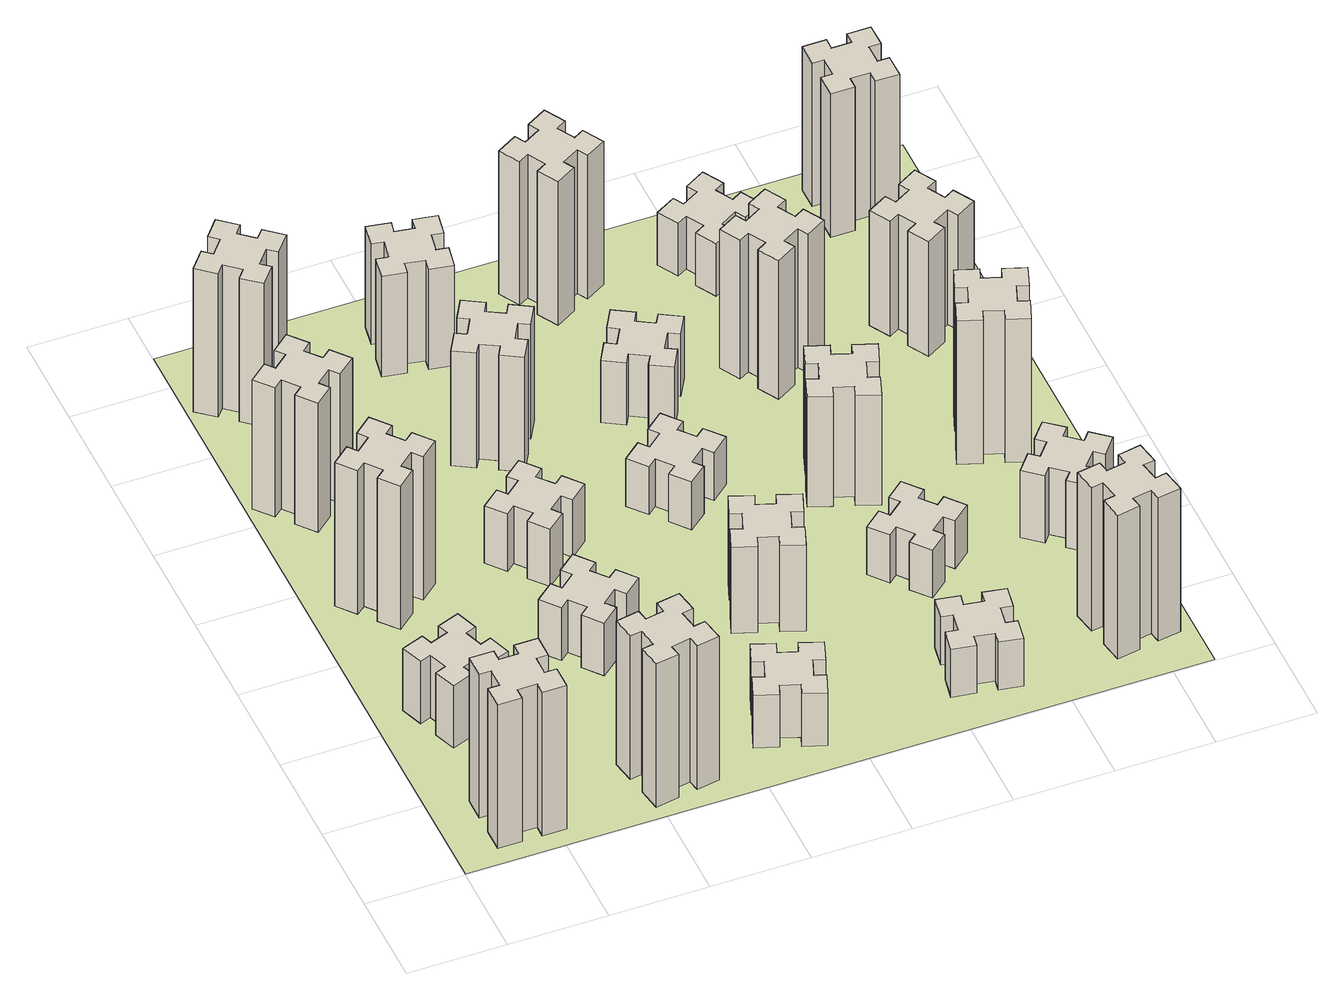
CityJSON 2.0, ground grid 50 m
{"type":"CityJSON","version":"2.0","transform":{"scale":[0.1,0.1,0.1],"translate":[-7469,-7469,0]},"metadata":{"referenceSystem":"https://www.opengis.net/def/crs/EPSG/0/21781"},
"CityObjects":{
"building1":{"type":"Building","attributes":{"class":"1000","function":"1000","usage":"1000","yearOfConstruction":2016,"roofType":"1000","measuredHeight":90,"storeysAboveGround":30,"storeysBelowGround":0},"geometry":[{"type":"Solid","lod":"1","boundaries":[[[[0,1,2,3,4,5,6,7,8,9,10,11,12,13,14,15,16,17,18,19]],[[17,16,20,21]],[[16,15,22,20]],[[15,14,23,22]],[[14,13,24,23]],[[13,12,25,24]],[[12,11,26,25]],[[11,10,27,26]],[[10,9,28,27]],[[9,8,29,28]],[[8,7,30,29]],[[7,6,31,30]],[[6,5,32,31]],[[5,4,33,32]],[[4,3,34,33]],[[3,2,35,34]],[[2,1,36,35]],[[1,0,37,36]],[[0,19,38,37]],[[19,18,39,38]],[[18,17,21,39]],[[24,25,26,27,28,29,30,31,32,33,34,35,36,37,38,39,21,20,22,23]]]]}]},
"building2":{"type":"Building","attributes":{"class":"1000","function":"1000","usage":"1000","yearOfConstruction":2016,"roofType":"1000","measuredHeight":39,"storeysAboveGround":30,"storeysBelowGround":0},"geometry":[{"type":"Solid","lod":"1","boundaries":[[[[40,41,42,43,44,45,46,47,48,49,50,51,52,53,54,55,56,57,58,59]],[[57,56,60,61]],[[56,55,62,60]],[[55,54,63,62]],[[54,53,64,63]],[[53,52,65,64]],[[52,51,66,65]],[[51,50,67,66]],[[50,49,68,67]],[[49,48,69,68]],[[48,47,70,69]],[[47,46,71,70]],[[46,45,72,71]],[[45,44,73,72]],[[44,43,74,73]],[[43,42,75,74]],[[42,41,76,75]],[[41,40,77,76]],[[40,59,78,77]],[[59,58,79,78]],[[58,57,61,79]],[[64,65,66,67,68,69,70,71,72,73,74,75,76,77,78,79,61,60,62,63]]]]}]},
"building3":{"type":"Building","attributes":{"class":"1000","function":"1000","usage":"1000","yearOfConstruction":2016,"roofType":"1000","measuredHeight":90,"storeysAboveGround":30,"storeysBelowGround":0},"geometry":[{"type":"Solid","lod":"1","boundaries":[[[[80,81,82,83,84,85,86,87,88,89,90,91,92,93,94,95,96,97,98,99]],[[97,96,100,101]],[[96,95,102,100]],[[95,94,103,102]],[[94,93,104,103]],[[93,92,105,104]],[[92,91,106,105]],[[91,90,107,106]],[[90,89,108,107]],[[89,88,109,108]],[[88,87,110,109]],[[87,86,111,110]],[[86,85,112,111]],[[85,84,113,112]],[[84,83,114,113]],[[83,82,115,114]],[[82,81,116,115]],[[81,80,117,116]],[[80,99,118,117]],[[99,98,119,118]],[[98,97,101,119]],[[104,105,106,107,108,109,110,111,112,113,114,115,116,117,118,119,101,100,102,103]]]]}]},
"building4":{"type":"Building","attributes":{"class":"1000","function":"1000","usage":"1000","yearOfConstruction":2016,"roofType":"1000","measuredHeight":81,"storeysAboveGround":30,"storeysBelowGround":0},"geometry":[{"type":"Solid","lod":"1","boundaries":[[[[120,121,122,123,124,125,126,127,128,129,130,131,132,133,134,135,136,137,138,139]],[[137,136,140,141]],[[136,135,142,140]],[[135,134,143,142]],[[134,133,144,143]],[[133,132,145,144]],[[132,131,146,145]],[[131,130,147,146]],[[130,129,148,147]],[[129,128,149,148]],[[128,127,150,149]],[[127,126,151,150]],[[126,125,152,151]],[[125,124,153,152]],[[124,123,154,153]],[[123,122,155,154]],[[122,121,156,155]],[[121,120,157,156]],[[120,139,158,157]],[[139,138,159,158]],[[138,137,141,159]],[[144,145,146,147,148,149,150,151,152,153,154,155,156,157,158,159,141,140,142,143]]]]}]},
"building5":{"type":"Building","attributes":{"class":"1000","function":"1000","usage":"1000","yearOfConstruction":2016,"roofType":"1000","measuredHeight":90,"storeysAboveGround":30,"storeysBelowGround":0},"geometry":[{"type":"Solid","lod":"1","boundaries":[[[[160,161,162,163,164,165,166,167,168,169,170,171,172,173,174,175,176,177,178,179]],[[177,176,180,181]],[[176,175,182,180]],[[175,174,183,182]],[[174,173,184,183]],[[173,172,185,184]],[[172,171,186,185]],[[171,170,187,186]],[[170,169,188,187]],[[169,168,189,188]],[[168,167,190,189]],[[167,166,191,190]],[[166,165,192,191]],[[165,164,193,192]],[[164,163,194,193]],[[163,162,195,194]],[[162,161,196,195]],[[161,160,197,196]],[[160,179,198,197]],[[179,178,199,198]],[[178,177,181,199]],[[184,185,186,187,188,189,190,191,192,193,194,195,196,197,198,199,181,180,182,183]]]]}]},
"building6":{"type":"Building","attributes":{"class":"1000","function":"1000","usage":"1000","yearOfConstruction":2016,"roofType":"1000","measuredHeight":90,"storeysAboveGround":30,"storeysBelowGround":0},"geometry":[{"type":"Solid","lod":"1","boundaries":[[[[200,201,202,203,204,205,206,207,208,209,210,211,212,213,214,215,216,217,218,219]],[[217,216,220,221]],[[216,215,222,220]],[[215,214,223,222]],[[214,213,224,223]],[[213,212,225,224]],[[212,211,226,225]],[[211,210,227,226]],[[210,209,228,227]],[[209,208,229,228]],[[208,207,230,229]],[[207,206,231,230]],[[206,205,232,231]],[[205,204,233,232]],[[204,203,234,233]],[[203,202,235,234]],[[202,201,236,235]],[[201,200,237,236]],[[200,219,238,237]],[[219,218,239,238]],[[218,217,221,239]],[[224,225,226,227,228,229,230,231,232,233,234,235,236,237,238,239,221,220,222,223]]]]}]},
"building7":{"type":"Building","attributes":{"class":"1000","function":"1000","usage":"1000","yearOfConstruction":2016,"roofType":"1000","measuredHeight":33,"storeysAboveGround":30,"storeysBelowGround":0},"geometry":[{"type":"Solid","lod":"1","boundaries":[[[[240,241,242,243,244,245,246,247,248,249,250,251,252,253,254,255,256,257,258,259]],[[257,256,260,261]],[[256,255,262,260]],[[255,254,263,262]],[[254,253,264,263]],[[253,252,265,264]],[[252,251,266,265]],[[251,250,267,266]],[[250,249,268,267]],[[249,248,269,268]],[[248,247,270,269]],[[247,246,271,270]],[[246,245,272,271]],[[245,244,273,272]],[[244,243,274,273]],[[243,242,275,274]],[[242,241,276,275]],[[241,240,277,276]],[[240,259,278,277]],[[259,258,279,278]],[[258,257,261,279]],[[264,265,266,267,268,269,270,271,272,273,274,275,276,277,278,279,261,260,262,263]]]]}]},
"building8":{"type":"Building","attributes":{"class":"1000","function":"1000","usage":"1000","yearOfConstruction":2016,"roofType":"1000","measuredHeight":36,"storeysAboveGround":30,"storeysBelowGround":0},"geometry":[{"type":"Solid","lod":"1","boundaries":[[[[280,281,282,283,284,285,286,287,288,289,290,291,292,293,294,295,296,297,298,299]],[[297,296,300,301]],[[296,295,302,300]],[[295,294,303,302]],[[294,293,304,303]],[[293,292,305,304]],[[292,291,306,305]],[[291,290,307,306]],[[290,289,308,307]],[[289,288,309,308]],[[288,287,310,309]],[[287,286,311,310]],[[286,285,312,311]],[[285,284,313,312]],[[284,283,314,313]],[[283,282,315,314]],[[282,281,316,315]],[[281,280,317,316]],[[280,299,318,317]],[[299,298,319,318]],[[298,297,301,319]],[[304,305,306,307,308,309,310,311,312,313,314,315,316,317,318,319,301,300,302,303]]]]}]},
"building9":{"type":"Building","attributes":{"class":"1000","function":"1000","usage":"1000","yearOfConstruction":2016,"roofType":"1000","measuredHeight":33,"storeysAboveGround":30,"storeysBelowGround":0},"geometry":[{"type":"Solid","lod":"1","boundaries":[[[[320,321,322,323,324,325,326,327,328,329,330,331,332,333,334,335,336,337,338,339]],[[337,336,340,341]],[[336,335,342,340]],[[335,334,343,342]],[[334,333,344,343]],[[333,332,345,344]],[[332,331,346,345]],[[331,330,347,346]],[[330,329,348,347]],[[329,328,349,348]],[[328,327,350,349]],[[327,326,351,350]],[[326,325,352,351]],[[325,324,353,352]],[[324,323,354,353]],[[323,322,355,354]],[[322,321,356,355]],[[321,320,357,356]],[[320,339,358,357]],[[339,338,359,358]],[[338,337,341,359]],[[344,345,346,347,348,349,350,351,352,353,354,355,356,357,358,359,341,340,342,343]]]]}]},
"building10":{"type":"Building","attributes":{"class":"1000","function":"1000","usage":"1000","yearOfConstruction":2016,"roofType":"1000","measuredHeight":72,"storeysAboveGround":30,"storeysBelowGround":0},"geometry":[{"type":"Solid","lod":"1","boundaries":[[[[360,361,362,363,364,365,366,367,368,369,370,371,372,373,374,375,376,377,378,379]],[[377,376,380,381]],[[376,375,382,380]],[[375,374,383,382]],[[374,373,384,383]],[[373,372,385,384]],[[372,371,386,385]],[[371,370,387,386]],[[370,369,388,387]],[[369,368,389,388]],[[368,367,390,389]],[[367,366,391,390]],[[366,365,392,391]],[[365,364,393,392]],[[364,363,394,393]],[[363,362,395,394]],[[362,361,396,395]],[[361,360,397,396]],[[360,379,398,397]],[[379,378,399,398]],[[378,377,381,399]],[[384,385,386,387,388,389,390,391,392,393,394,395,396,397,398,399,381,380,382,383]]]]}]},
"building11":{"type":"Building","attributes":{"class":"1000","function":"1000","usage":"1000","yearOfConstruction":2016,"roofType":"1000","measuredHeight":63,"storeysAboveGround":30,"storeysBelowGround":0},"geometry":[{"type":"Solid","lod":"1","boundaries":[[[[400,401,402,403,404,405,406,407,408,409,410,411,412,413,414,415,416,417,418,419]],[[417,416,420,421]],[[416,415,422,420]],[[415,414,423,422]],[[414,413,424,423]],[[413,412,425,424]],[[412,411,426,425]],[[411,410,427,426]],[[410,409,428,427]],[[409,408,429,428]],[[408,407,430,429]],[[407,406,431,430]],[[406,405,432,431]],[[405,404,433,432]],[[404,403,434,433]],[[403,402,435,434]],[[402,401,436,435]],[[401,400,437,436]],[[400,419,438,437]],[[419,418,439,438]],[[418,417,421,439]],[[424,425,426,427,428,429,430,431,432,433,434,435,436,437,438,439,421,420,422,423]]]]}]},
"building12":{"type":"Building","attributes":{"class":"1000","function":"1000","usage":"1000","yearOfConstruction":2016,"roofType":"1000","measuredHeight":54,"storeysAboveGround":30,"storeysBelowGround":0},"geometry":[{"type":"Solid","lod":"1","boundaries":[[[[440,441,442,443,444,445,446,447,448,449,450,451,452,453,454,455,456,457,458,459]],[[457,456,460,461]],[[456,455,462,460]],[[455,454,463,462]],[[454,453,464,463]],[[453,452,465,464]],[[452,451,466,465]],[[451,450,467,466]],[[450,449,468,467]],[[449,448,469,468]],[[448,447,470,469]],[[447,446,471,470]],[[446,445,472,471]],[[445,444,473,472]],[[444,443,474,473]],[[443,442,475,474]],[[442,441,476,475]],[[441,440,477,476]],[[440,459,478,477]],[[459,458,479,478]],[[458,457,461,479]],[[464,465,466,467,468,469,470,471,472,473,474,475,476,477,478,479,461,460,462,463]]]]}]},
"building13":{"type":"Building","attributes":{"class":"1000","function":"1000","usage":"1000","yearOfConstruction":2016,"roofType":"1000","measuredHeight":30,"storeysAboveGround":30,"storeysBelowGround":0},"geometry":[{"type":"Solid","lod":"1","boundaries":[[[[480,481,482,483,484,485,486,487,488,489,490,491,492,493,494,495,496,497,498,499]],[[497,496,500,501]],[[496,495,502,500]],[[495,494,503,502]],[[494,493,504,503]],[[493,492,505,504]],[[492,491,506,505]],[[491,490,507,506]],[[490,489,508,507]],[[489,488,509,508]],[[488,487,510,509]],[[487,486,511,510]],[[486,485,512,511]],[[485,484,513,512]],[[484,483,514,513]],[[483,482,515,514]],[[482,481,516,515]],[[481,480,517,516]],[[480,499,518,517]],[[499,498,519,518]],[[498,497,501,519]],[[504,505,506,507,508,509,510,511,512,513,514,515,516,517,518,519,501,500,502,503]]]]}]},
"building14":{"type":"Building","attributes":{"class":"1000","function":"1000","usage":"1000","yearOfConstruction":2016,"roofType":"1000","measuredHeight":39,"storeysAboveGround":30,"storeysBelowGround":0},"geometry":[{"type":"Solid","lod":"1","boundaries":[[[[520,521,522,523,524,525,526,527,528,529,530,531,532,533,534,535,536,537,538,539]],[[537,536,540,541]],[[536,535,542,540]],[[535,534,543,542]],[[534,533,544,543]],[[533,532,545,544]],[[532,531,546,545]],[[531,530,547,546]],[[530,529,548,547]],[[529,528,549,548]],[[528,527,550,549]],[[527,526,551,550]],[[526,525,552,551]],[[525,524,553,552]],[[524,523,554,553]],[[523,522,555,554]],[[522,521,556,555]],[[521,520,557,556]],[[520,539,558,557]],[[539,538,559,558]],[[538,537,541,559]],[[544,545,546,547,548,549,550,551,552,553,554,555,556,557,558,559,541,540,542,543]]]]}]},
"building15":{"type":"Building","attributes":{"class":"1000","function":"1000","usage":"1000","yearOfConstruction":2016,"roofType":"1000","measuredHeight":30,"storeysAboveGround":30,"storeysBelowGround":0},"geometry":[{"type":"Solid","lod":"1","boundaries":[[[[560,561,562,563,564,565,566,567,568,569,570,571,572,573,574,575,576,577,578,579]],[[577,576,580,581]],[[576,575,582,580]],[[575,574,583,582]],[[574,573,584,583]],[[573,572,585,584]],[[572,571,586,585]],[[571,570,587,586]],[[570,569,588,587]],[[569,568,589,588]],[[568,567,590,589]],[[567,566,591,590]],[[566,565,592,591]],[[565,564,593,592]],[[564,563,594,593]],[[563,562,595,594]],[[562,561,596,595]],[[561,560,597,596]],[[560,579,598,597]],[[579,578,599,598]],[[578,577,581,599]],[[584,585,586,587,588,589,590,591,592,593,594,595,596,597,598,599,581,580,582,583]]]]}]},
"building16":{"type":"Building","attributes":{"class":"1000","function":"1000","usage":"1000","yearOfConstruction":2016,"roofType":"1000","measuredHeight":90,"storeysAboveGround":30,"storeysBelowGround":0},"geometry":[{"type":"Solid","lod":"1","boundaries":[[[[600,601,602,603,604,605,606,607,608,609,610,611,612,613,614,615,616,617,618,619]],[[617,616,620,621]],[[616,615,622,620]],[[615,614,623,622]],[[614,613,624,623]],[[613,612,625,624]],[[612,611,626,625]],[[611,610,627,626]],[[610,609,628,627]],[[609,608,629,628]],[[608,607,630,629]],[[607,606,631,630]],[[606,605,632,631]],[[605,604,633,632]],[[604,603,634,633]],[[603,602,635,634]],[[602,601,636,635]],[[601,600,637,636]],[[600,619,638,637]],[[619,618,639,638]],[[618,617,621,639]],[[624,625,626,627,628,629,630,631,632,633,634,635,636,637,638,639,621,620,622,623]]]]}]},
"building17":{"type":"Building","attributes":{"class":"1000","function":"1000","usage":"1000","yearOfConstruction":2016,"roofType":"1000","measuredHeight":30,"storeysAboveGround":30,"storeysBelowGround":0},"geometry":[{"type":"Solid","lod":"1","boundaries":[[[[640,641,642,643,644,645,646,647,648,649,650,651,652,653,654,655,656,657,658,659]],[[657,656,660,661]],[[656,655,662,660]],[[655,654,663,662]],[[654,653,664,663]],[[653,652,665,664]],[[652,651,666,665]],[[651,650,667,666]],[[650,649,668,667]],[[649,648,669,668]],[[648,647,670,669]],[[647,646,671,670]],[[646,645,672,671]],[[645,644,673,672]],[[644,643,674,673]],[[643,642,675,674]],[[642,641,676,675]],[[641,640,677,676]],[[640,659,678,677]],[[659,658,679,678]],[[658,657,661,679]],[[664,665,666,667,668,669,670,671,672,673,674,675,676,677,678,679,661,660,662,663]]]]}]},
"building18":{"type":"Building","attributes":{"class":"1000","function":"1000","usage":"1000","yearOfConstruction":2016,"roofType":"1000","measuredHeight":69,"storeysAboveGround":30,"storeysBelowGround":0},"geometry":[{"type":"Solid","lod":"1","boundaries":[[[[680,681,682,683,684,685,686,687,688,689,690,691,692,693,694,695,696,697,698,699]],[[697,696,700,701]],[[696,695,702,700]],[[695,694,703,702]],[[694,693,704,703]],[[693,692,705,704]],[[692,691,706,705]],[[691,690,707,706]],[[690,689,708,707]],[[689,688,709,708]],[[688,687,710,709]],[[687,686,711,710]],[[686,685,712,711]],[[685,684,713,712]],[[684,683,714,713]],[[683,682,715,714]],[[682,681,716,715]],[[681,680,717,716]],[[680,699,718,717]],[[699,698,719,718]],[[698,697,701,719]],[[704,705,706,707,708,709,710,711,712,713,714,715,716,717,718,719,701,700,702,703]]]]}]},
"building19":{"type":"Building","attributes":{"class":"1000","function":"1000","usage":"1000","yearOfConstruction":2016,"roofType":"1000","measuredHeight":87,"storeysAboveGround":30,"storeysBelowGround":0},"geometry":[{"type":"Solid","lod":"1","boundaries":[[[[720,721,722,723,724,725,726,727,728,729,730,731,732,733,734,735,736,737,738,739]],[[737,736,740,741]],[[736,735,742,740]],[[735,734,743,742]],[[734,733,744,743]],[[733,732,745,744]],[[732,731,746,745]],[[731,730,747,746]],[[730,729,748,747]],[[729,728,749,748]],[[728,727,750,749]],[[727,726,751,750]],[[726,725,752,751]],[[725,724,753,752]],[[724,723,754,753]],[[723,722,755,754]],[[722,721,756,755]],[[721,720,757,756]],[[720,739,758,757]],[[739,738,759,758]],[[738,737,741,759]],[[744,745,746,747,748,749,750,751,752,753,754,755,756,757,758,759,741,740,742,743]]]]}]},
"building20":{"type":"Building","attributes":{"class":"1000","function":"1000","usage":"1000","yearOfConstruction":2016,"roofType":"1000","measuredHeight":90,"storeysAboveGround":30,"storeysBelowGround":0},"geometry":[{"type":"Solid","lod":"1","boundaries":[[[[760,761,762,763,764,765,766,767,768,769,770,771,772,773,774,775,776,777,778,779]],[[777,776,780,781]],[[776,775,782,780]],[[775,774,783,782]],[[774,773,784,783]],[[773,772,785,784]],[[772,771,786,785]],[[771,770,787,786]],[[770,769,788,787]],[[769,768,789,788]],[[768,767,790,789]],[[767,766,791,790]],[[766,765,792,791]],[[765,764,793,792]],[[764,763,794,793]],[[763,762,795,794]],[[762,761,796,795]],[[761,760,797,796]],[[760,779,798,797]],[[779,778,799,798]],[[778,777,781,799]],[[784,785,786,787,788,789,790,791,792,793,794,795,796,797,798,799,781,780,782,783]]]]}]},
"building21":{"type":"Building","attributes":{"class":"1000","function":"1000","usage":"1000","yearOfConstruction":2016,"roofType":"1000","measuredHeight":33,"storeysAboveGround":30,"storeysBelowGround":0},"geometry":[{"type":"Solid","lod":"1","boundaries":[[[[800,801,802,803,804,805,806,807,808,809,810,811,812,813,814,815,816,817,818,819]],[[817,816,820,821]],[[816,815,822,820]],[[815,814,823,822]],[[814,813,824,823]],[[813,812,825,824]],[[812,811,826,825]],[[811,810,827,826]],[[810,809,828,827]],[[809,808,829,828]],[[808,807,830,829]],[[807,806,831,830]],[[806,805,832,831]],[[805,804,833,832]],[[804,803,834,833]],[[803,802,835,834]],[[802,801,836,835]],[[801,800,837,836]],[[800,819,838,837]],[[819,818,839,838]],[[818,817,821,839]],[[824,825,826,827,828,829,830,831,832,833,834,835,836,837,838,839,821,820,822,823]]]]}]},
"building22":{"type":"Building","attributes":{"class":"1000","function":"1000","usage":"1000","yearOfConstruction":2016,"roofType":"1000","measuredHeight":42,"storeysAboveGround":30,"storeysBelowGround":0},"geometry":[{"type":"Solid","lod":"1","boundaries":[[[[840,841,842,843,844,845,846,847,848,849,850,851,852,853,854,855,856,857,858,859]],[[857,856,860,861]],[[856,855,862,860]],[[855,854,863,862]],[[854,853,864,863]],[[853,852,865,864]],[[852,851,866,865]],[[851,850,867,866]],[[850,849,868,867]],[[849,848,869,868]],[[848,847,870,869]],[[847,846,871,870]],[[846,845,872,871]],[[845,844,873,872]],[[844,843,874,873]],[[843,842,875,874]],[[842,841,876,875]],[[841,840,877,876]],[[840,859,878,877]],[[859,858,879,878]],[[858,857,861,879]],[[864,865,866,867,868,869,870,871,872,873,874,875,876,877,878,879,861,860,862,863]]]]}]},
"building23":{"type":"Building","attributes":{"class":"1000","function":"1000","usage":"1000","yearOfConstruction":2016,"roofType":"1000","measuredHeight":90,"storeysAboveGround":30,"storeysBelowGround":0},"geometry":[{"type":"Solid","lod":"1","boundaries":[[[[880,881,882,883,884,885,886,887,888,889,890,891,892,893,894,895,896,897,898,899]],[[897,896,900,901]],[[896,895,902,900]],[[895,894,903,902]],[[894,893,904,903]],[[893,892,905,904]],[[892,891,906,905]],[[891,890,907,906]],[[890,889,908,907]],[[889,888,909,908]],[[888,887,910,909]],[[887,886,911,910]],[[886,885,912,911]],[[885,884,913,912]],[[884,883,914,913]],[[883,882,915,914]],[[882,881,916,915]],[[881,880,917,916]],[[880,899,918,917]],[[899,898,919,918]],[[898,897,901,919]],[[904,905,906,907,908,909,910,911,912,913,914,915,916,917,918,919,901,900,902,903]]]]}]},
"building24":{"type":"Building","attributes":{"class":"1000","function":"1000","usage":"1000","yearOfConstruction":2016,"roofType":"1000","measuredHeight":72,"storeysAboveGround":30,"storeysBelowGround":0},"geometry":[{"type":"Solid","lod":"1","boundaries":[[[[920,921,922,923,924,925,926,927,928,929,930,931,932,933,934,935,936,937,938,939]],[[937,936,940,941]],[[936,935,942,940]],[[935,934,943,942]],[[934,933,944,943]],[[933,932,945,944]],[[932,931,946,945]],[[931,930,947,946]],[[930,929,948,947]],[[929,928,949,948]],[[928,927,950,949]],[[927,926,951,950]],[[926,925,952,951]],[[925,924,953,952]],[[924,923,954,953]],[[923,922,955,954]],[[922,921,956,955]],[[921,920,957,956]],[[920,939,958,957]],[[939,938,959,958]],[[938,937,941,959]],[[944,945,946,947,948,949,950,951,952,953,954,955,956,957,958,959,941,940,942,943]]]]}]},
"building25":{"type":"Building","attributes":{"class":"1000","function":"1000","usage":"1000","yearOfConstruction":2016,"roofType":"1000","measuredHeight":90,"storeysAboveGround":30,"storeysBelowGround":0},"geometry":[{"type":"Solid","lod":"1","boundaries":[[[[960,961,962,963,964,965,966,967,968,969,970,971,972,973,974,975,976,977,978,979]],[[977,976,980,981]],[[976,975,982,980]],[[975,974,983,982]],[[974,973,984,983]],[[973,972,985,984]],[[972,971,986,985]],[[971,970,987,986]],[[970,969,988,987]],[[969,968,989,988]],[[968,967,990,989]],[[967,966,991,990]],[[966,965,992,991]],[[965,964,993,992]],[[964,963,994,993]],[[963,962,995,994]],[[962,961,996,995]],[[961,960,997,996]],[[960,979,998,997]],[[979,978,999,998]],[[978,977,981,999]],[[984,985,986,987,988,989,990,991,992,993,994,995,996,997,998,999,981,980,982,983]]]]}]},
"landuse1":{"type":"LandUse","attributes":{"name":"plot1","function":"1010"},"geometry":[{"type":"MultiSurface","lod":"1","boundaries":[[[1000,1001,1002,1003]]]}]}
},
"vertices":[
[265,325,0],[265,225,0],[205,225,0],[205,105,0],[325,105,0],[325,165,0],[425,165,0],[425,105,0],[545,105,0],[545,225,0],[485,225,0],[485,325,0],[545,325,0],[545,445,0],[425,445,0],[425,385,0],[325,385,0],[325,445,0],[205,445,0],[205,325,0],[325,385,900],[325,445,900],[425,385,900],[425,445,900],[545,445,900],[545,325,900],[485,325,900],[485,225,900],[545,225,900],[545,105,900],[425,105,900],[425,165,900],[325,165,900],[325,105,900],[205,105,900],[205,225,900],[265,225,900],[265,325,900],[205,325,900],[205,445,900],
[255,1025,0],[289,931,0],[233,910,0],[274,797,0],[387,839,0],[366,895,0],[460,929,0],[480,873,0],[593,914,0],[552,1027,0],[496,1006,0],[462,1100,0],[518,1120,0],[477,1233,0],[364,1192,0],[385,1136,0],[291,1102,0],[270,1158,0],[157,1117,0],[199,1004,0],[291,1102,390],[270,1158,390],[385,1136,390],[364,1192,390],[477,1233,390],[518,1120,390],[462,1100,390],[496,1006,390],[552,1027,390],[593,914,390],[480,873,390],[460,929,390],[366,895,390],[387,839,390],[274,797,390],[233,910,390],[289,931,390],[255,1025,390],[199,1004,390],[157,1117,390],
[492,1888,0],[427,1964,0],[473,2003,0],[396,2095,0],[304,2018,0],[343,1972,0],[266,1907,0],[228,1953,0],[136,1876,0],[213,1784,0],[259,1823,0],[323,1746,0],[277,1708,0],[354,1616,0],[446,1693,0],[408,1739,0],[484,1803,0],[523,1757,0],[615,1834,0],[538,1926,0],[484,1803,900],[523,1757,900],[408,1739,900],[446,1693,900],[354,1616,900],[277,1708,900],[323,1746,900],[259,1823,900],[213,1784,900],[136,1876,900],[228,1953,900],[266,1907,900],[343,1972,900],[304,2018,900],[396,2095,900],[473,2003,900],[427,1964,900],[492,1888,900],[538,1926,900],[615,1834,900],
[243,2712,0],[166,2647,0],[128,2693,0],[36,2616,0],[113,2524,0],[159,2563,0],[223,2486,0],[177,2448,0],[254,2356,0],[346,2433,0],[308,2479,0],[384,2543,0],[423,2497,0],[515,2574,0],[438,2666,0],[392,2628,0],[327,2704,0],[373,2743,0],[296,2835,0],[204,2758,0],[327,2704,810],[373,2743,810],[392,2628,810],[438,2666,810],[515,2574,810],[423,2497,810],[384,2543,810],[308,2479,810],[346,2433,810],[254,2356,810],[177,2448,810],[223,2486,810],[159,2563,810],[113,2524,810],[36,2616,810],[128,2693,810],[166,2647,810],[243,2712,810],[204,2758,810],[296,2835,810],
[1085,158,0],[1184,176,0],[1194,117,0],[1312,137,0],[1291,256,0],[1232,245,0],[1215,344,0],[1274,354,0],[1253,472,0],[1135,451,0],[1145,392,0],[1047,375,0],[1037,434,0],[918,413,0],[939,295,0],[998,305,0],[1016,207,0],[957,197,0],[977,78,0],[1096,99,0],[1016,207,900],[957,197,900],[998,305,900],[939,295,900],[918,413,900],[1037,434,900],[1047,375,900],[1145,392,900],[1135,451,900],[1253,472,900],[1274,354,900],[1215,344,900],[1232,245,900],[1291,256,900],[1312,137,900],[1194,117,900],[1184,176,900],[1085,158,900],[1096,99,900],[977,78,900],
[384,3387,0],[308,3452,0],[346,3498,0],[254,3575,0],[177,3483,0],[223,3444,0],[159,3368,0],[113,3406,0],[36,3314,0],[128,3237,0],[166,3283,0],[243,3219,0],[204,3173,0],[296,3096,0],[373,3188,0],[327,3226,0],[392,3303,0],[438,3264,0],[515,3356,0],[423,3433,0],[392,3303,900],[438,3264,900],[327,3226,900],[373,3188,900],[296,3096,900],[204,3173,900],[243,3219,900],[166,3283,900],[128,3237,900],[36,3314,900],[113,3406,900],[159,3368,900],[223,3444,900],[177,3483,900],[254,3575,900],[346,3498,900],[308,3452,900],[384,3387,900],[423,3433,900],[515,3356,900],
[1083,1332,0],[1006,1267,0],[968,1313,0],[876,1236,0],[953,1144,0],[999,1183,0],[1063,1106,0],[1017,1068,0],[1094,976,0],[1186,1053,0],[1148,1099,0],[1224,1163,0],[1263,1117,0],[1355,1194,0],[1278,1286,0],[1232,1248,0],[1167,1324,0],[1213,1363,0],[1136,1455,0],[1044,1378,0],[1167,1324,330],[1213,1363,330],[1232,1248,330],[1278,1286,330],[1355,1194,330],[1263,1117,330],[1224,1163,330],[1148,1099,330],[1186,1053,330],[1094,976,330],[1017,1068,330],[1063,1106,330],[999,1183,330],[953,1144,330],[876,1236,330],[968,1313,330],[1006,1267,330],[1083,1332,330],[1044,1378,330],[1136,1455,330],
[1083,1972,0],[1006,1907,0],[968,1953,0],[876,1876,0],[953,1784,0],[999,1823,0],[1063,1746,0],[1017,1708,0],[1094,1616,0],[1186,1693,0],[1148,1739,0],[1224,1803,0],[1263,1757,0],[1355,1834,0],[1278,1926,0],[1232,1888,0],[1167,1964,0],[1213,2003,0],[1136,2095,0],[1044,2018,0],[1167,1964,360],[1213,2003,360],[1232,1888,360],[1278,1926,360],[1355,1834,360],[1263,1757,360],[1224,1803,360],[1148,1739,360],[1186,1693,360],[1094,1616,360],[1017,1708,360],[1063,1746,360],[999,1823,360],[953,1784,360],[876,1876,360],[968,1953,360],[1006,1907,360],[1083,1972,360],[1044,2018,360],[1136,2095,360],
[1669,460,0],[1635,366,0],[1579,387,0],[1537,274,0],[1650,233,0],[1671,289,0],[1765,255,0],[1744,199,0],[1857,157,0],[1898,270,0],[1842,291,0],[1876,385,0],[1932,364,0],[1973,477,0],[1860,518,0],[1840,462,0],[1746,496,0],[1767,552,0],[1654,593,0],[1613,480,0],[1746,496,330],[1767,552,330],[1840,462,330],[1860,518,330],[1973,477,330],[1932,364,330],[1876,385,330],[1842,291,330],[1898,270,330],[1857,157,330],[1744,199,330],[1765,255,330],[1671,289,330],[1650,233,330],[1537,274,330],[1579,387,330],[1635,366,330],[1669,460,330],[1613,480,330],[1654,593,330],
[1314,2666,0],[1227,2716,0],[1257,2768,0],[1153,2828,0],[1093,2724,0],[1145,2694,0],[1095,2607,0],[1043,2637,0],[983,2533,0],[1087,2473,0],[1117,2525,0],[1204,2475,0],[1174,2423,0],[1278,2363,0],[1338,2467,0],[1286,2497,0],[1336,2584,0],[1388,2554,0],[1448,2658,0],[1344,2718,0],[1336,2584,720],[1388,2554,720],[1286,2497,720],[1338,2467,720],[1278,2363,720],[1174,2423,720],[1204,2475,720],[1117,2525,720],[1087,2473,720],[983,2533,720],[1043,2637,720],[1095,2607,720],[1145,2694,720],[1093,2724,720],[1153,2828,720],[1257,2768,720],[1227,2716,720],[1314,2666,720],[1344,2718,720],[1448,2658,720],
[1016,3404,0],[998,3305,0],[939,3316,0],[918,3197,0],[1037,3177,0],[1047,3236,0],[1145,3218,0],[1135,3159,0],[1253,3138,0],[1274,3257,0],[1215,3267,0],[1232,3365,0],[1291,3355,0],[1312,3473,0],[1194,3494,0],[1184,3435,0],[1085,3452,0],[1096,3511,0],[977,3532,0],[957,3414,0],[1085,3452,630],[1096,3511,630],[1184,3435,630],[1194,3494,630],[1312,3473,630],[1291,3355,630],[1232,3365,630],[1215,3267,630],[1274,3257,630],[1253,3138,630],[1135,3159,630],[1145,3218,630],[1047,3236,630],[1037,3177,630],[918,3197,630],[939,3316,630],[998,3305,630],[1016,3404,630],[957,3414,630],[977,3532,630],
[1869,1200,0],[1835,1106,0],[1779,1127,0],[1737,1014,0],[1850,973,0],[1871,1029,0],[1965,995,0],[1944,939,0],[2057,897,0],[2098,1010,0],[2042,1031,0],[2076,1125,0],[2132,1104,0],[2173,1217,0],[2060,1258,0],[2040,1202,0],[1946,1236,0],[1967,1292,0],[1854,1333,0],[1813,1220,0],[1946,1236,540],[1967,1292,540],[2040,1202,540],[2060,1258,540],[2173,1217,540],[2132,1104,540],[2076,1125,540],[2042,1031,540],[2098,1010,540],[2057,897,540],[1944,939,540],[1965,995,540],[1871,1029,540],[1850,973,540],[1737,1014,540],[1779,1127,540],[1835,1106,540],[1869,1200,540],[1813,1220,540],[1854,1333,540],
[1972,1988,0],[1907,2064,0],[1953,2103,0],[1876,2195,0],[1784,2118,0],[1823,2072,0],[1746,2007,0],[1708,2053,0],[1616,1976,0],[1693,1884,0],[1739,1923,0],[1803,1846,0],[1757,1808,0],[1834,1716,0],[1926,1793,0],[1888,1839,0],[1964,1903,0],[2003,1857,0],[2095,1934,0],[2018,2026,0],[1964,1903,300],[2003,1857,300],[1888,1839,300],[1926,1793,300],[1834,1716,300],[1757,1808,300],[1803,1846,300],[1739,1923,300],[1693,1884,300],[1616,1976,300],[1708,2053,300],[1746,2007,300],[1823,2072,300],[1784,2118,300],[1876,2195,300],[1953,2103,300],[1907,2064,300],[1972,1988,300],[2018,2026,300],[2095,1934,300],
[2026,2497,0],[2076,2584,0],[2128,2554,0],[2188,2658,0],[2084,2718,0],[2054,2666,0],[1967,2716,0],[1997,2768,0],[1893,2828,0],[1833,2724,0],[1885,2694,0],[1835,2607,0],[1783,2637,0],[1723,2533,0],[1827,2473,0],[1857,2525,0],[1944,2475,0],[1914,2423,0],[2018,2363,0],[2078,2467,0],[1944,2475,390],[1914,2423,390],[1857,2525,390],[1827,2473,390],[1723,2533,390],[1783,2637,390],[1835,2607,390],[1885,2694,390],[1833,2724,390],[1893,2828,390],[1997,2768,390],[1967,2716,390],[2054,2666,390],[2084,2718,390],[2188,2658,390],[2128,2554,390],[2076,2584,390],[2026,2497,390],[2078,2467,390],[2018,2363,390],
[2596,444,0],[2578,345,0],[2519,356,0],[2498,237,0],[2617,217,0],[2627,276,0],[2725,258,0],[2715,199,0],[2833,178,0],[2854,297,0],[2795,307,0],[2812,405,0],[2871,395,0],[2892,513,0],[2774,534,0],[2764,475,0],[2665,492,0],[2676,551,0],[2557,572,0],[2537,454,0],[2665,492,300],[2676,551,300],[2764,475,300],[2774,534,300],[2892,513,300],[2871,395,300],[2812,405,300],[2795,307,300],[2854,297,300],[2833,178,300],[2715,199,300],[2725,258,300],[2627,276,300],[2617,217,300],[2498,237,300],[2519,356,300],[2578,345,300],[2596,444,300],[2537,454,300],[2557,572,300],
[1844,3556,0],[1757,3506,0],[1727,3558,0],[1623,3498,0],[1683,3394,0],[1735,3424,0],[1785,3337,0],[1733,3307,0],[1793,3203,0],[1897,3263,0],[1867,3315,0],[1954,3365,0],[1984,3313,0],[2088,3373,0],[2028,3477,0],[1976,3447,0],[1926,3534,0],[1978,3564,0],[1918,3668,0],[1814,3608,0],[1926,3534,900],[1978,3564,900],[1976,3447,900],[2028,3477,900],[2088,3373,900],[1984,3313,900],[1954,3365,900],[1867,3315,900],[1897,3263,900],[1793,3203,900],[1733,3307,900],[1785,3337,900],[1735,3424,900],[1683,3394,900],[1623,3498,900],[1727,3558,900],[1757,3506,900],[1844,3556,900],[1814,3608,900],[1918,3668,900],
[2728,999,0],[2804,1063,0],[2843,1017,0],[2935,1094,0],[2858,1186,0],[2812,1148,0],[2747,1224,0],[2793,1263,0],[2716,1355,0],[2624,1278,0],[2663,1232,0],[2586,1167,0],[2548,1213,0],[2456,1136,0],[2533,1044,0],[2579,1083,0],[2643,1006,0],[2597,968,0],[2674,876,0],[2766,953,0],[2643,1006,300],[2597,968,300],[2579,1083,300],[2533,1044,300],[2456,1136,300],[2548,1213,300],[2586,1167,300],[2663,1232,300],[2624,1278,300],[2716,1355,300],[2793,1263,300],[2747,1224,300],[2812,1148,300],[2858,1186,300],[2935,1094,300],[2843,1017,300],[2804,1063,300],[2728,999,300],[2766,953,300],[2674,876,300],
[2682,1671,0],[2716,1765,0],[2772,1744,0],[2813,1857,0],[2700,1898,0],[2680,1842,0],[2586,1876,0],[2607,1932,0],[2494,1973,0],[2453,1860,0],[2509,1840,0],[2475,1746,0],[2419,1767,0],[2377,1654,0],[2490,1613,0],[2511,1669,0],[2605,1635,0],[2584,1579,0],[2697,1537,0],[2738,1650,0],[2605,1635,690],[2584,1579,690],[2511,1669,690],[2490,1613,690],[2377,1654,690],[2419,1767,690],[2475,1746,690],[2509,1840,690],[2453,1860,690],[2494,1973,690],[2607,1932,690],[2586,1876,690],[2680,1842,690],[2700,1898,690],[2813,1857,690],[2772,1744,690],[2716,1765,690],[2682,1671,690],[2738,1650,690],[2697,1537,690],
[2607,2475,0],[2694,2525,0],[2724,2473,0],[2828,2533,0],[2768,2637,0],[2716,2607,0],[2666,2694,0],[2718,2724,0],[2658,2828,0],[2554,2768,0],[2584,2716,0],[2497,2666,0],[2467,2718,0],[2363,2658,0],[2423,2554,0],[2475,2584,0],[2525,2497,0],[2473,2467,0],[2533,2363,0],[2637,2423,0],[2525,2497,870],[2473,2467,870],[2475,2584,870],[2423,2554,870],[2363,2658,870],[2467,2718,870],[2497,2666,870],[2584,2716,870],[2554,2768,870],[2658,2828,870],[2718,2724,870],[2666,2694,870],[2716,2607,870],[2768,2637,870],[2828,2533,870],[2724,2473,870],[2694,2525,870],[2607,2475,870],[2637,2423,870],[2533,2363,870],
[3465,492,0],[3367,475,0],[3357,534,0],[3238,513,0],[3259,395,0],[3318,405,0],[3336,307,0],[3277,297,0],[3297,178,0],[3416,199,0],[3405,258,0],[3504,276,0],[3514,217,0],[3632,237,0],[3611,356,0],[3552,345,0],[3535,444,0],[3594,454,0],[3573,572,0],[3455,551,0],[3535,444,900],[3594,454,900],[3552,345,900],[3611,356,900],[3632,237,900],[3514,217,900],[3504,276,900],[3405,258,900],[3416,199,900],[3297,178,900],[3277,297,900],[3336,307,900],[3318,405,900],[3259,395,900],[3238,513,900],[3357,534,900],[3367,475,900],[3465,492,900],[3455,551,900],[3573,572,900],
[2716,3347,0],[2666,3434,0],[2718,3464,0],[2658,3568,0],[2554,3508,0],[2584,3456,0],[2497,3406,0],[2467,3458,0],[2363,3398,0],[2423,3294,0],[2475,3324,0],[2525,3237,0],[2473,3207,0],[2533,3103,0],[2637,3163,0],[2607,3215,0],[2694,3265,0],[2724,3213,0],[2828,3273,0],[2768,3377,0],[2694,3265,330],[2724,3213,330],[2607,3215,330],[2637,3163,330],[2533,3103,330],[2473,3207,330],[2525,3237,330],[2475,3324,330],[2423,3294,330],[2363,3398,330],[2467,3458,330],[2497,3406,330],[2584,3456,330],[2554,3508,330],[2658,3568,330],[2718,3464,330],[2666,3434,330],[2716,3347,330],[2768,3377,330],[2828,3273,330],
[3544,1167,0],[3468,1232,0],[3506,1278,0],[3414,1355,0],[3337,1263,0],[3383,1224,0],[3319,1148,0],[3273,1186,0],[3196,1094,0],[3288,1017,0],[3326,1063,0],[3403,999,0],[3364,953,0],[3456,876,0],[3533,968,0],[3487,1006,0],[3552,1083,0],[3598,1044,0],[3675,1136,0],[3583,1213,0],[3552,1083,420],[3598,1044,420],[3487,1006,420],[3533,968,420],[3456,876,420],[3364,953,420],[3403,999,420],[3326,1063,420],[3288,1017,420],[3196,1094,420],[3273,1186,420],[3319,1148,420],[3383,1224,420],[3337,1263,420],[3414,1355,420],[3506,1278,420],[3468,1232,420],[3544,1167,420],[3583,1213,420],[3675,1136,420],
[3420,1842,0],[3326,1876,0],[3347,1932,0],[3234,1973,0],[3193,1860,0],[3249,1840,0],[3215,1746,0],[3159,1767,0],[3117,1654,0],[3230,1613,0],[3251,1669,0],[3345,1635,0],[3324,1579,0],[3437,1537,0],[3478,1650,0],[3422,1671,0],[3456,1765,0],[3512,1744,0],[3553,1857,0],[3440,1898,0],[3456,1765,900],[3512,1744,900],[3422,1671,900],[3478,1650,900],[3437,1537,900],[3324,1579,900],[3345,1635,900],[3251,1669,900],[3230,1613,900],[3117,1654,900],[3159,1767,900],[3215,1746,900],[3249,1840,900],[3193,1860,900],[3234,1973,900],[3347,1932,900],[3326,1876,900],[3420,1842,900],[3440,1898,900],[3553,1857,900],
[3324,2716,0],[3237,2666,0],[3207,2718,0],[3103,2658,0],[3163,2554,0],[3215,2584,0],[3265,2497,0],[3213,2467,0],[3273,2363,0],[3377,2423,0],[3347,2475,0],[3434,2525,0],[3464,2473,0],[3568,2533,0],[3508,2637,0],[3456,2607,0],[3406,2694,0],[3458,2724,0],[3398,2828,0],[3294,2768,0],[3406,2694,720],[3458,2724,720],[3456,2607,720],[3508,2637,720],[3568,2533,720],[3464,2473,720],[3434,2525,720],[3347,2475,720],[3377,2423,720],[3273,2363,720],[3213,2467,720],[3265,2497,720],[3215,2584,720],[3163,2554,720],[3103,2658,720],[3207,2718,720],[3237,2666,720],[3324,2716,720],[3294,2768,720],[3398,2828,720],
[3285,3325,0],[3385,3325,0],[3385,3265,0],[3505,3265,0],[3505,3385,0],[3445,3385,0],[3445,3485,0],[3505,3485,0],[3505,3605,0],[3385,3605,0],[3385,3545,0],[3285,3545,0],[3285,3605,0],[3165,3605,0],[3165,3485,0],[3225,3485,0],[3225,3385,0],[3165,3385,0],[3165,3265,0],[3285,3265,0],[3225,3385,900],[3165,3385,900],[3225,3485,900],[3165,3485,900],[3165,3605,900],[3285,3605,900],[3285,3545,900],[3385,3545,900],[3385,3605,900],[3505,3605,900],[3505,3485,900],[3445,3485,900],[3445,3385,900],[3505,3385,900],[3505,3265,900],[3385,3265,900],[3385,3325,900],[3285,3325,900],[3285,3265,900],[3165,3265,900],
[5,3705,0],[3705,3705,0],[3705,5,0],[5,5,0]
]}
